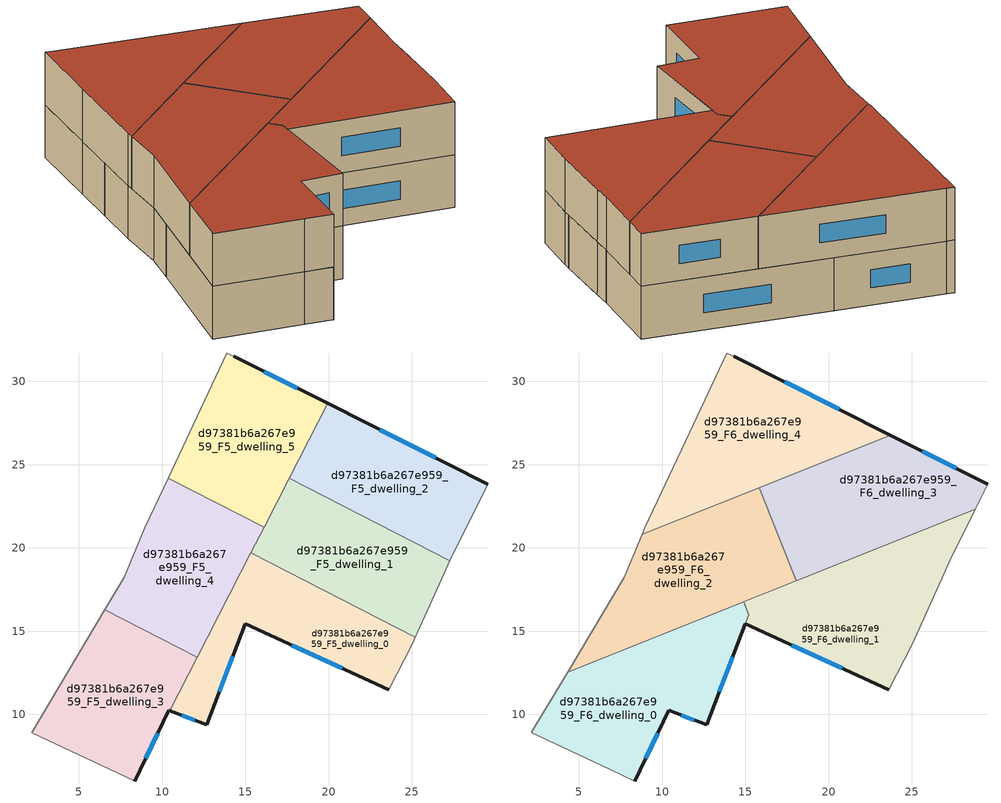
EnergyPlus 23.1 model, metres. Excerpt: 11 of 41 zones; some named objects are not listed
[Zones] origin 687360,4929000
d97381b6a267e959_F5_dwelling_0
 floor to d97381b6a267e959_F4_dwelling_0 (EU_floor_Construction): 25.21,14.65 25.02,14.22 23.62,11.49 14.99,15.46 12.67,9.37 10.46,10.21 15.34,19.71 z15
 wall outside (EU_wall_Construction): 10.46,10.21 12.67,9.37 14.99,15.46 23.62,11.49 z15:18
 wall to d97381b6a267e959_F5_dwelling_1 (EU_wall_Construction): 25.21,14.65 15.34,19.71 z15:18
 wall adiabatic (EU_wall_Construction): 23.62,11.49 25.02,14.22 25.21,14.65 z15:18
 wall to d97381b6a267e959_F5_dwelling_4 (EU_wall_Construction): 15.34,19.71 12.12,13.45 z15:18
 wall to d97381b6a267e959_F5_dwelling_3 (EU_wall_Construction): 12.12,13.44 10.46,10.21 z15:18
 window (EU_Window_Construction): 13.43,11.35 14.24,13.48 / 11.18,9.94 11.95,9.65 / 17.8,14.17 20.82,12.78 z15.98:17.02
d97381b6a267e959_F5_dwelling_1
 floor to d97381b6a267e959_F4_dwelling_1 (EU_floor_Construction): 27.29,19.23 27.28,19.22 26.78,18.15 25.21,14.65 15.34,19.71 17.63,24.18 z15
 wall to d97381b6a267e959_F5_dwelling_2 (EU_wall_Construction): 27.29,19.23 17.63,24.18 z15:18
 wall adiabatic (EU_wall_Construction): 25.21,14.65 26.78,18.15 27.28,19.22 27.29,19.23 z15:18
 wall to d97381b6a267e959_F5_dwelling_5 (EU_wall_Construction): 17.63,24.18 16.12,21.25 z15:18
 wall to d97381b6a267e959_F5_dwelling_4 (EU_wall_Construction): 16.12,21.25 15.34,19.71 z15:18
d97381b6a267e959_F5_dwelling_2
 floor to d97381b6a267e959_F4_dwelling_2 (EU_floor_Construction): 29.57,23.83 27.29,19.23 17.63,24.18 19.93,28.68 z15
 wall outside (EU_wall_Construction): 29.57,23.83 19.93,28.68 z15:18
 wall adiabatic (EU_wall_Construction): 27.29,19.23 29.57,23.83 z15:18
 wall to d97381b6a267e959_F5_dwelling_5 (EU_wall_Construction): 19.93,28.68 17.63,24.18 z15:18
 window (EU_Window_Construction): 26.44,25.41 23.07,27.1 z15.98:17.02
d97381b6a267e959_F5_dwelling_3
 floor to d97381b6a267e959_F4_dwelling_3 (EU_floor_Construction): 12.12,13.45 10.46,10.21 10.39,10.24 8.35,6 8.31,6.02 6.86,6.69 2.15,8.91 6.56,16.3 z15
 wall outside (EU_wall_Construction): 8.35,6 10.39,10.24 10.46,10.21 z15:18
 wall adiabatic (EU_wall_Construction): 6.56,16.3 2.15,8.91 6.86,6.69 8.31,6.02 8.35,6 z15:18
 wall to d97381b6a267e959_F5_dwelling_4 (EU_wall_Construction): 12.12,13.45 6.56,16.3 z15:18
 window (EU_Window_Construction): 9.02,7.38 9.73,8.86 z15.98:17.02
d97381b6a267e959_F5_dwelling_4
 floor to d97381b6a267e959_F4_dwelling_4 (EU_floor_Construction): 16.12,21.25 12.12,13.45 6.56,16.3 7.72,18.25 8.96,21.21 10.36,24.2 z15
 wall adiabatic (EU_wall_Construction): 10.36,24.2 8.96,21.21 7.72,18.25 6.56,16.3 z15:18
 wall to d97381b6a267e959_F5_dwelling_5 (EU_wall_Construction): 16.12,21.25 10.36,24.2 z15:18
d97381b6a267e959_F5_dwelling_5
 floor to d97381b6a267e959_F4_dwelling_5 (EU_floor_Construction): 19.93,28.68 16.12,21.25 10.36,24.2 11.65,26.96 13.89,31.71 14.3,31.51 z15
 wall outside (EU_wall_Construction): 19.93,28.68 14.3,31.51 z15:18
 wall adiabatic (EU_wall_Construction): 14.3,31.51 13.89,31.71 11.65,26.96 10.36,24.2 z15:18
 window (EU_Window_Construction): 18.1,29.6 16.13,30.59 z15.98:17.02
d97381b6a267e959_F6_dwelling_0
 floor to d97381b6a267e959_F5_dwelling_3 (EU_floor_Construction): 12.12,13.45 10.47,10.21 10.39,10.24 8.35,6 8.31,6.02 6.86,6.69 2.15,8.91 4.32,12.54 9.7,14.69 z18
 floor to d97381b6a267e959_F5_dwelling_0 (EU_floor_Construction): 14.89,16.76 15.19,15.99 12.67,9.37 10.47,10.21 13.55,16.22 z18
 floor to d97381b6a267e959_F5_dwelling_4 (EU_floor_Construction): 13.55,16.22 12.12,13.45 9.7,14.69 z18
 wall outside (EU_wall_Construction): 8.35,6 10.39,10.24 12.67,9.37 14.99,15.46 z18:21
 wall adiabatic (EU_wall_Construction): 4.32,12.54 2.17,8.95 2.15,8.91 6.86,6.69 8.35,6 z18:21
 wall to d97381b6a267e959_F6_dwelling_1 (EU_wall_Construction): 14.99,15.46 15.19,15.99 14.89,16.76 z18:21
 wall to d97381b6a267e959_F6_dwelling_2 (EU_wall_Construction): 14.89,16.76 4.32,12.54 z18:21
 window (EU_Window_Construction): 9.02,7.38 9.73,8.86 / 13.43,11.35 14.24,13.48 / 11.13,9.96 11.93,9.65 z18.98:20.02
 roof outside (EU_roof_Construction): 12.67,9.37 15.19,15.99 14.89,16.76 4.32,12.54 2.17,8.95 2.15,8.91 6.86,6.69 8.35,6 10.39,10.24 z21
d97381b6a267e959_F6_dwelling_1
 floor to d97381b6a267e959_F5_dwelling_0 (EU_floor_Construction): 25.21,14.65 25.02,14.22 23.62,11.49 14.99,15.46 15.19,15.99 14.89,16.76 18.38,18.15 z18
 floor to d97381b6a267e959_F5_dwelling_1 (EU_floor_Construction): 27.29,19.23 27.28,19.22 26.78,18.15 25.21,14.65 18.38,18.15 24.57,20.62 z18
 floor to d97381b6a267e959_F5_dwelling_2 (EU_floor_Construction): 28.82,22.32 27.29,19.23 24.57,20.62 z18
 wall outside (EU_wall_Construction): 14.99,15.46 23.62,11.49 z18:21
 wall adiabatic (EU_wall_Construction): 23.62,11.49 25.02,14.22 26.78,18.15 27.28,19.22 28.82,22.32 z18:21
 wall to d97381b6a267e959_F6_dwelling_3 (EU_wall_Construction): 28.82,22.32 18.06,18.02 z18:21
 wall to d97381b6a267e959_F6_dwelling_2 (EU_wall_Construction): 18.06,18.02 14.89,16.76 z18:21
 window (EU_Window_Construction): 17.8,14.17 20.82,12.78 z18.98:20.02
 roof outside (EU_roof_Construction): 25.02,14.22 26.78,18.15 27.28,19.22 28.82,22.32 14.89,16.76 15.19,15.99 14.99,15.46 23.62,11.49 z21
d97381b6a267e959_F6_dwelling_2
 floor to d97381b6a267e959_F5_dwelling_4 (EU_floor_Construction): 16.12,21.25 13.55,16.22 9.7,14.69 6.56,16.3 7.72,18.25 8.8,20.83 13.37,22.66 z18
 floor to d97381b6a267e959_F5_dwelling_3 (EU_floor_Construction): 9.7,14.69 4.32,12.54 6.56,16.3 z18
 floor to d97381b6a267e959_F5_dwelling_1 (EU_floor_Construction): 16.49,21.96 17.91,18.39 15.34,19.71 z18
 floor to d97381b6a267e959_F5_dwelling_0 (EU_floor_Construction): 17.91,18.39 18.06,18.02 13.55,16.22 15.34,19.71 z18
 floor to d97381b6a267e959_F5_dwelling_5 (EU_floor_Construction): 15.82,23.63 16.49,21.96 16.12,21.25 13.37,22.66 z18
 wall to d97381b6a267e959_F6_dwelling_3 (EU_wall_Construction): 18.06,18.02 15.82,23.63 z18:21
 wall adiabatic (EU_wall_Construction): 8.8,20.83 7.72,18.25 4.32,12.54 z18:21
 wall to d97381b6a267e959_F6_dwelling_4 (EU_wall_Construction): 15.82,23.63 8.8,20.83 z18:21
 roof outside (EU_roof_Construction): 18.06,18.02 15.82,23.63 8.8,20.83 7.72,18.25 4.32,12.54 z21
d97381b6a267e959_F6_dwelling_3
 floor to d97381b6a267e959_F5_dwelling_1 (EU_floor_Construction): 24.57,20.62 18.38,18.15 17.91,18.39 16.49,21.96 17.63,24.18 z18
 floor to d97381b6a267e959_F5_dwelling_2 (EU_floor_Construction): 29.57,23.83 28.82,22.32 24.57,20.62 17.63,24.18 17.74,24.4 23.71,26.78 z18
 floor to d97381b6a267e959_F5_dwelling_0 (EU_floor_Construction): 18.38,18.15 18.06,18.02 17.91,18.39 z18
 floor to d97381b6a267e959_F5_dwelling_5 (EU_floor_Construction): 17.74,24.4 16.49,21.96 15.82,23.63 z18
 wall outside (EU_wall_Construction): 29.57,23.83 23.71,26.78 z18:21
 wall adiabatic (EU_wall_Construction): 28.82,22.32 29.57,23.83 z18:21
 wall to d97381b6a267e959_F6_dwelling_4 (EU_wall_Construction): 23.71,26.78 15.82,23.63 z18:21
 window (EU_Window_Construction): 27.67,24.79 25.62,25.82 z18.98:20.02
 roof outside (EU_roof_Construction): 28.82,22.32 29.57,23.83 23.71,26.78 15.82,23.63 18.06,18.02 z21
d97381b6a267e959_F6_dwelling_4
 floor to d97381b6a267e959_F5_dwelling_5 (EU_floor_Construction): 19.93,28.68 17.74,24.4 13.37,22.66 10.36,24.2 11.65,26.96 13.89,31.71 14.3,31.51 z18
 floor to d97381b6a267e959_F5_dwelling_4 (EU_floor_Construction): 13.37,22.66 8.8,20.83 8.96,21.21 10.36,24.2 z18
 floor to d97381b6a267e959_F5_dwelling_2 (EU_floor_Construction): 23.71,26.78 17.74,24.4 19.93,28.68 z18
 wall outside (EU_wall_Construction): 23.71,26.78 14.3,31.51 z18:21
 wall adiabatic (EU_wall_Construction): 14.3,31.51 13.89,31.71 11.65,26.96 8.96,21.21 8.8,20.83 z18:21
 window (EU_Window_Construction): 20.65,28.32 17.36,29.97 z18.98:20.02
 roof outside (EU_roof_Construction): 23.71,26.78 14.3,31.51 13.89,31.71 11.65,26.96 8.96,21.21 8.8,20.83 z21
[Building]
EU S2 Campaign: North Axis=0; Terrain=City; Solar Distribution=FullExterior
[Site:Location]
Bologna: Latitude=44.5; Longitude=11.25; Time Zone=1; Elevation=37
[SizingPeriod:WeatherFileDays]
AnnualSizingPeriod: Begin Month=1; Begin Day of Month=1; End Month=12; End Day of Month=31; Day of Week for Start Day=Monday; Use Weather File Daylight Saving Period=No; Use Weather File Rain and Snow Indicators=No
[MATERIAL]
EU_InternalMass_Material: Roughness=MediumRough; Thickness=0.1; Conductivity=1; Density=1800; Specific Heat=900; Thermal Absorptance=0.9; Solar Absorptance=0.7; Visible Absorptance=0.7
[MATERIAL:NOMASS] Roughness=MediumRough; Thermal Absorptance=0.9; Solar Absorptance=0.7; Visible Absorptance=0.7
Name | Thermal Resistance
EU_wall_NoMass | 0.905828
EU_roof_NoMass | 0.37593
EU_floor_NoMass | 0.67114
[WINDOWMATERIAL:SIMPLEGLAZINGSYSTEM]
EU_Window_SimpleGlazing: UFactor=4.52486; Solar Heat Gain Coefficient=0.85; Visible Transmittance=0.85
[CONSTRUCTION]
EU_wall_Construction: EU_wall_NoMass
EU_roof_Construction: EU_roof_NoMass
EU_floor_Construction: EU_floor_NoMass
EU_Window_Construction: EU_Window_SimpleGlazing
EU_InternalMass_Construction: EU_InternalMass_Material
[ZONE] Type=1; Multiplier=1; Ceiling Height=autocalculate; Floor Area=autocalculate; Part of Total Floor Area=Yes
Name | Volume
d97381b6a267e959_F5_dwelling_0 | 165.347
d97381b6a267e959_F6_dwelling_0 | 197.968
d97381b6a267e959_F5_dwelling_1 | 165.32
d97381b6a267e959_F6_dwelling_1 | 198.912
d97381b6a267e959_F5_dwelling_2 | 165.363
d97381b6a267e959_F6_dwelling_2 | 198.475
d97381b6a267e959_F5_dwelling_3 | 165.49
d97381b6a267e959_F6_dwelling_3 | 198.476
d97381b6a267e959_F5_dwelling_4 | 165.376
d97381b6a267e959_F6_dwelling_4 | 198.437
d97381b6a267e959_F5_dwelling_5 | 165.361
[INTERNALMASS] Construction=EU_InternalMass_Construction
Name | Zone or ZoneList | Surface Area
d97381b6a267e959_F5_dwelling_0_EU_InternalMass | d97381b6a267e959_F5_dwelling_0 | 55.1158
d97381b6a267e959_F5_dwelling_1_EU_InternalMass | d97381b6a267e959_F5_dwelling_1 | 55.1069
d97381b6a267e959_F5_dwelling_2_EU_InternalMass | d97381b6a267e959_F5_dwelling_2 | 55.1208
d97381b6a267e959_F5_dwelling_3_EU_InternalMass | d97381b6a267e959_F5_dwelling_3 | 55.1631
d97381b6a267e959_F5_dwelling_4_EU_InternalMass | d97381b6a267e959_F5_dwelling_4 | 55.1254
d97381b6a267e959_F5_dwelling_5_EU_InternalMass | d97381b6a267e959_F5_dwelling_5 | 55.121
d97381b6a267e959_F6_dwelling_0_EU_InternalMass | d97381b6a267e959_F6_dwelling_0 | 65.9881
d97381b6a267e959_F6_dwelling_1_EU_InternalMass | d97381b6a267e959_F6_dwelling_1 | 66.3025
d97381b6a267e959_F6_dwelling_2_EU_InternalMass | d97381b6a267e959_F6_dwelling_2 | 66.1601
d97381b6a267e959_F6_dwelling_3_EU_InternalMass | d97381b6a267e959_F6_dwelling_3 | 66.1601
d97381b6a267e959_F6_dwelling_4_EU_InternalMass | d97381b6a267e959_F6_dwelling_4 | 66.1458
[OTHEREQUIPMENT] Fuel Type=Electricity; Design Level Calculation Method=Watts/Area; Power per Zone Floor Area=1; Fraction Latent=0; Fraction Radiant=0; Fraction Lost=0; Carbon Dioxide Generation Rate=0; EndUse Subcategory=EU_Step8_InternalGains
Name | Zone or ZoneList or Space or SpaceList | Schedule
EU_Step8_InternalGain_d97381b6a267e959_F5_dwelling_0_f000 | d97381b6a267e959_F5_dwelling_0 | EU_Step8_GainSchedule_d97381b6a267e959_F5_dwelling_0_f000
EU_Step8_InternalGain_d97381b6a267e959_F5_dwelling_1_f000 | d97381b6a267e959_F5_dwelling_1 | EU_Step8_GainSchedule_d97381b6a267e959_F5_dwelling_1_f000
EU_Step8_InternalGain_d97381b6a267e959_F5_dwelling_2_f000 | d97381b6a267e959_F5_dwelling_2 | EU_Step8_GainSchedule_d97381b6a267e959_F5_dwelling_2_f000
EU_Step8_InternalGain_d97381b6a267e959_F5_dwelling_3_f000 | d97381b6a267e959_F5_dwelling_3 | EU_Step8_GainSchedule_d97381b6a267e959_F5_dwelling_3_f000
EU_Step8_InternalGain_d97381b6a267e959_F5_dwelling_4_f000 | d97381b6a267e959_F5_dwelling_4 | EU_Step8_GainSchedule_d97381b6a267e959_F5_dwelling_4_f000
EU_Step8_InternalGain_d97381b6a267e959_F5_dwelling_5_f000 | d97381b6a267e959_F5_dwelling_5 | EU_Step8_GainSchedule_d97381b6a267e959_F5_dwelling_5_f000
EU_Step8_InternalGain_d97381b6a267e959_F6_dwelling_0_f000 | d97381b6a267e959_F6_dwelling_0 | EU_Step8_GainSchedule_d97381b6a267e959_F6_dwelling_0_f000
EU_Step8_InternalGain_d97381b6a267e959_F6_dwelling_1_f000 | d97381b6a267e959_F6_dwelling_1 | EU_Step8_GainSchedule_d97381b6a267e959_F6_dwelling_1_f000
EU_Step8_InternalGain_d97381b6a267e959_F6_dwelling_2_f000 | d97381b6a267e959_F6_dwelling_2 | EU_Step8_GainSchedule_d97381b6a267e959_F6_dwelling_2_f000
EU_Step8_InternalGain_d97381b6a267e959_F6_dwelling_3_f000 | d97381b6a267e959_F6_dwelling_3 | EU_Step8_GainSchedule_d97381b6a267e959_F6_dwelling_3_f000
EU_Step8_InternalGain_d97381b6a267e959_F6_dwelling_4_f000 | d97381b6a267e959_F6_dwelling_4 | EU_Step8_GainSchedule_d97381b6a267e959_F6_dwelling_4_f000
[ZONEVENTILATION:DESIGNFLOWRATE] Schedule=EU_AlwaysOn; Design Flow Rate Calculation Method=AirChanges/Hour; Air Changes per Hour=0.73129; Ventilation Type=Natural; Fan Pressure Rise=0; Fan Total Efficiency=1; Constant Term Coefficient=1; Temperature Term Coefficient=0; Velocity Term Coefficient=0; Velocity Squared Term Coefficient=0; Minimum Indoor Temperature=-100; Maximum Indoor Temperature=100; Delta Temperature=-100; Minimum Outdoor Temperature=-100; Maximum Outdoor Temperature=100; Maximum Wind Speed=40
Name | Zone or ZoneList or Space or SpaceList
EU_ConstantAir_d97381b6a267e959_F5_dwelling_0 | d97381b6a267e959_F5_dwelling_0
EU_ConstantAir_d97381b6a267e959_F5_dwelling_1 | d97381b6a267e959_F5_dwelling_1
EU_ConstantAir_d97381b6a267e959_F5_dwelling_2 | d97381b6a267e959_F5_dwelling_2
EU_ConstantAir_d97381b6a267e959_F5_dwelling_3 | d97381b6a267e959_F5_dwelling_3
EU_ConstantAir_d97381b6a267e959_F5_dwelling_4 | d97381b6a267e959_F5_dwelling_4
EU_ConstantAir_d97381b6a267e959_F5_dwelling_5 | d97381b6a267e959_F5_dwelling_5
EU_ConstantAir_d97381b6a267e959_F6_dwelling_0 | d97381b6a267e959_F6_dwelling_0
EU_ConstantAir_d97381b6a267e959_F6_dwelling_1 | d97381b6a267e959_F6_dwelling_1
EU_ConstantAir_d97381b6a267e959_F6_dwelling_2 | d97381b6a267e959_F6_dwelling_2
EU_ConstantAir_d97381b6a267e959_F6_dwelling_3 | d97381b6a267e959_F6_dwelling_3
EU_ConstantAir_d97381b6a267e959_F6_dwelling_4 | d97381b6a267e959_F6_dwelling_4
[HVACTEMPLATE:ZONE:IDEALLOADSAIRSYSTEM] System Availability Schedule=EU_AlwaysOn; Maximum Heating Supply Air Temperature=50; Minimum Cooling Supply Air Temperature=13; Maximum Heating Supply Air Humidity Ratio=0.0156; Minimum Cooling Supply Air Humidity Ratio=0.0077; Heating Limit=NoLimit; Cooling Limit=NoLimit; Heating Availability Schedule=EU_AlwaysOn; Cooling Availability Schedule=EU_CoolingOff; Dehumidification Control Type=ConstantSensibleHeatRatio; Cooling Sensible Heat Ratio=0.7; Dehumidification Setpoint=60; Humidification Control Type=None; Humidification Setpoint=30; Outdoor Air Method=None; Outdoor Air Flow Rate per Person=0.00944; Outdoor Air Flow Rate per Zone Floor Area=0; Outdoor Air Flow Rate per Zone=0; Demand Controlled Ventilation Type=None; Outdoor Air Economizer Type=NoEconomizer; Heat Recovery Type=None; Sensible Heat Recovery Effectiveness=0.7; Latent Heat Recovery Effectiveness=0.65
Name | Template Thermostat
d97381b6a267e959_F5_dwelling_0 | EU_HeatOnly_d97381b6a267e959_F5_dwelling_0
d97381b6a267e959_F5_dwelling_1 | EU_HeatOnly_d97381b6a267e959_F5_dwelling_1
d97381b6a267e959_F5_dwelling_2 | EU_HeatOnly_d97381b6a267e959_F5_dwelling_2
d97381b6a267e959_F5_dwelling_3 | EU_HeatOnly_d97381b6a267e959_F5_dwelling_3
d97381b6a267e959_F5_dwelling_4 | EU_HeatOnly_d97381b6a267e959_F5_dwelling_4
d97381b6a267e959_F5_dwelling_5 | EU_HeatOnly_d97381b6a267e959_F5_dwelling_5
d97381b6a267e959_F6_dwelling_0 | EU_HeatOnly_d97381b6a267e959_F6_dwelling_0
d97381b6a267e959_F6_dwelling_1 | EU_HeatOnly_d97381b6a267e959_F6_dwelling_1
d97381b6a267e959_F6_dwelling_2 | EU_HeatOnly_d97381b6a267e959_F6_dwelling_2
d97381b6a267e959_F6_dwelling_3 | EU_HeatOnly_d97381b6a267e959_F6_dwelling_3
d97381b6a267e959_F6_dwelling_4 | EU_HeatOnly_d97381b6a267e959_F6_dwelling_4
[SIZING:ZONE] Zone Cooling Design Supply Air Temperature Input Method=SupplyAirTemperature; Zone Cooling Design Supply Air Temperature=13; Zone Heating Design Supply Air Temperature Input Method=SupplyAirTemperature; Zone Heating Design Supply Air Temperature=50; Zone Cooling Design Supply Air Humidity Ratio=0.008; Zone Heating Design Supply Air Humidity Ratio=0.008; Cooling Design Air Flow Method=DesignDay; Cooling Design Air Flow Rate=0; Cooling Minimum Air Flow per Zone Floor Area=0.000762; Cooling Minimum Air Flow=0; Cooling Minimum Air Flow Fraction=0.2; Heating Design Air Flow Method=DesignDay; Heating Design Air Flow Rate=0; Heating Maximum Air Flow per Zone Floor Area=0.002032; Heating Maximum Air Flow=0.141576; Heating Maximum Air Flow Fraction=0.3; Account for Dedicated Outdoor Air System=No; Dedicated Outdoor Air System Control Strategy=NeutralSupplyAir; Dedicated Outdoor Air Low Setpoint Temperature for Design=autosize; Dedicated Outdoor Air High Setpoint Temperature for Design=autosize; Zone Load Sizing Method=Sensible Load Only No Latent Load; Zone Latent Cooling Design Supply Air Humidity Ratio Input Method=HumidityRatioDifference; Zone Cooling Design Supply Air Humidity Ratio Difference=0.005; Zone Latent Heating Design Supply Air Humidity Ratio Input Method=HumidityRatioDifference; Zone Humidification Design Supply Air Humidity Ratio Difference=0.005
d97381b6a267e959_F5_dwelling_0; d97381b6a267e959_F5_dwelling_1; d97381b6a267e959_F5_dwelling_2; d97381b6a267e959_F5_dwelling_3; d97381b6a267e959_F5_dwelling_4; d97381b6a267e959_F5_dwelling_5; d97381b6a267e959_F6_dwelling_0; d97381b6a267e959_F6_dwelling_1; d97381b6a267e959_F6_dwelling_2; d97381b6a267e959_F6_dwelling_3; d97381b6a267e959_F6_dwelling_4
[SCHEDULE:CONSTANT]
Name | Hourly Value
EU_AlwaysOn | 1
EU_CoolingOff | 0
[SCHEDULE:FILE] Column Number=1; Rows to Skip at Top=0; Number of Hours of Data=8760; Column Separator=Comma; Interpolate to Timestep=No; Minutes per Item=60; Adjust Schedule for Daylight Savings=Yes
Name | File
EU_Step8_GainSchedule_d97381b6a267e959_F5_dwelling_0_f000 | ../../schedules/d97381b6a267e959/d97381b6a267e959_F5_dwelling_0_f000_gain.csv
EU_Step8_GainSchedule_d97381b6a267e959_F5_dwelling_1_f000 | ../../schedules/d97381b6a267e959/d97381b6a267e959_F5_dwelling_1_f000_gain.csv
EU_Step8_GainSchedule_d97381b6a267e959_F5_dwelling_2_f000 | ../../schedules/d97381b6a267e959/d97381b6a267e959_F5_dwelling_2_f000_gain.csv
EU_Step8_GainSchedule_d97381b6a267e959_F5_dwelling_3_f000 | ../../schedules/d97381b6a267e959/d97381b6a267e959_F5_dwelling_3_f000_gain.csv
EU_Step8_GainSchedule_d97381b6a267e959_F5_dwelling_4_f000 | ../../schedules/d97381b6a267e959/d97381b6a267e959_F5_dwelling_4_f000_gain.csv
EU_Step8_GainSchedule_d97381b6a267e959_F5_dwelling_5_f000 | ../../schedules/d97381b6a267e959/d97381b6a267e959_F5_dwelling_5_f000_gain.csv
EU_Step8_GainSchedule_d97381b6a267e959_F6_dwelling_0_f000 | ../../schedules/d97381b6a267e959/d97381b6a267e959_F6_dwelling_0_f000_gain.csv
EU_Step8_GainSchedule_d97381b6a267e959_F6_dwelling_1_f000 | ../../schedules/d97381b6a267e959/d97381b6a267e959_F6_dwelling_1_f000_gain.csv
EU_Step8_GainSchedule_d97381b6a267e959_F6_dwelling_2_f000 | ../../schedules/d97381b6a267e959/d97381b6a267e959_F6_dwelling_2_f000_gain.csv
EU_Step8_GainSchedule_d97381b6a267e959_F6_dwelling_3_f000 | ../../schedules/d97381b6a267e959/d97381b6a267e959_F6_dwelling_3_f000_gain.csv
EU_Step8_GainSchedule_d97381b6a267e959_F6_dwelling_4_f000 | ../../schedules/d97381b6a267e959/d97381b6a267e959_F6_dwelling_4_f000_gain.csv
